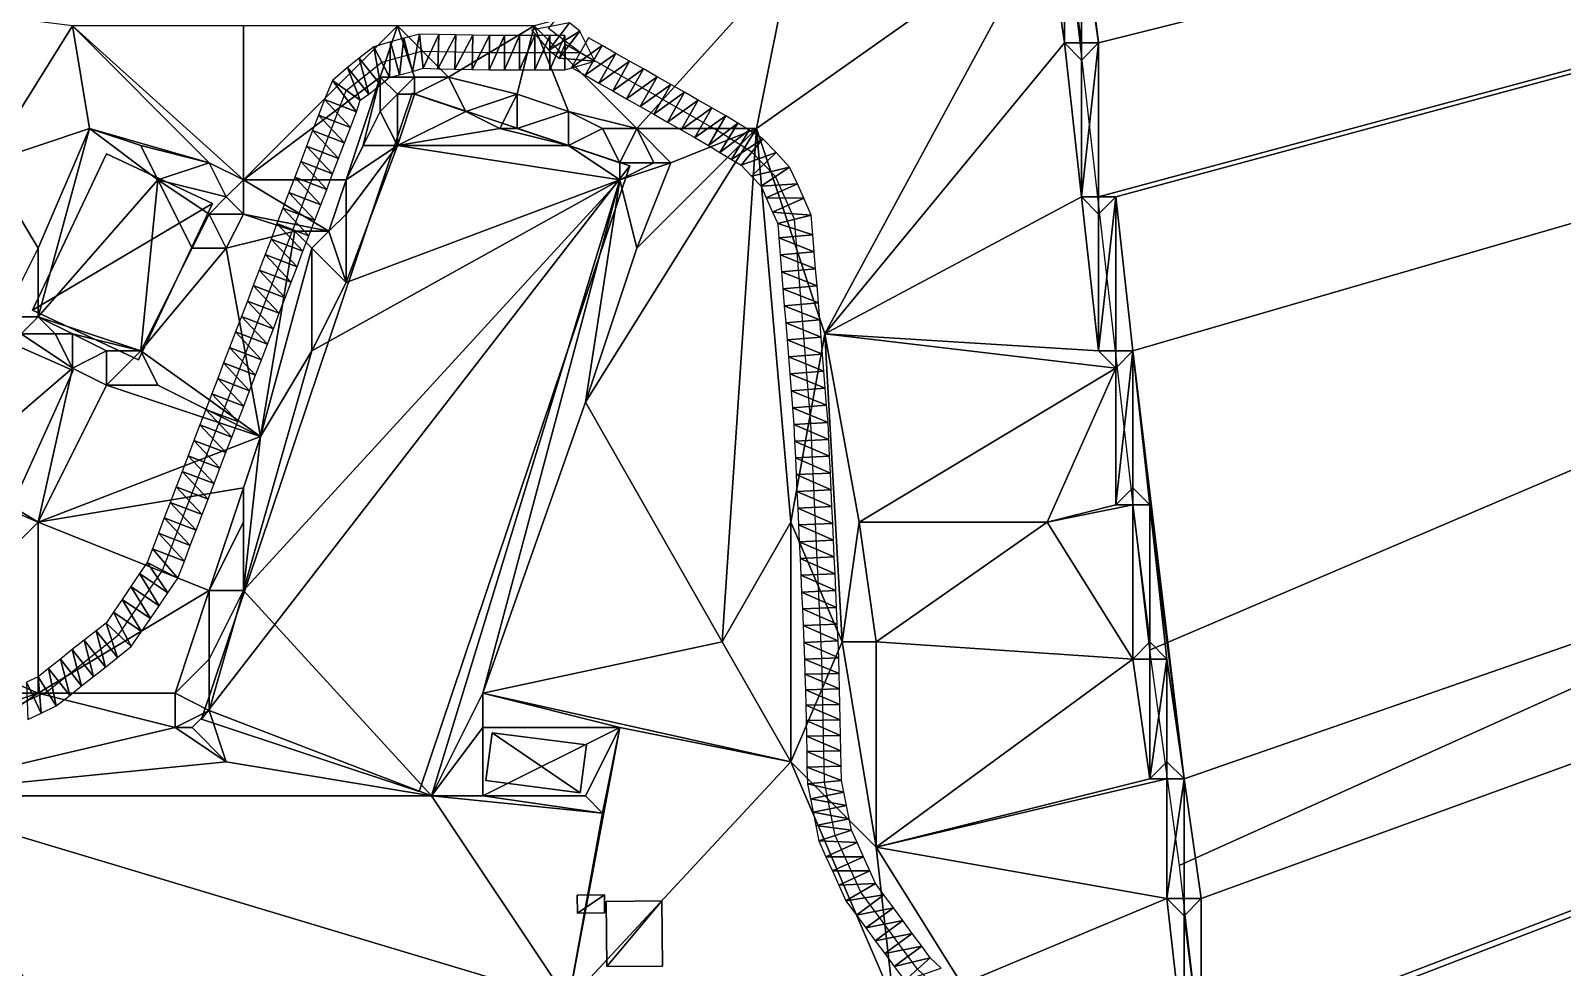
# Model space of a CAD drawing. Header units: metres. Extents: x -1103 to 901, y -902 to 905.
# Drawn here: x -760.9 to -581.8, y -532 to -422.6 of the extents above; entities that cross this region are included whole.
import ezdxf

# ---------------------------------------------------------------- set-up
doc = ezdxf.new("R2010")
doc.units = ezdxf.units.M
for name, color, linetype in [('OSM_BUILDING_FOOTPRINTS', 7, 'CONTINUOUS'), ('OSM_BUILDING_ROOFS', 1, 'CONTINUOUS'), ('OSM_BUILDING_WALLS', 8, 'CONTINUOUS'), ('OSM_ROAD_AXES', 2, 'CONTINUOUS'), ('OSM_ROAD_SURFACE', 9, 'CONTINUOUS'), ('OSM_TERRAIN', 3, 'CONTINUOUS'), ('OSM_WATER_OUTLINES', 4, 'CONTINUOUS'), ('OSM_WATER_SURFACE', 5, 'CONTINUOUS')]:
    doc.layers.add(name, color=color, linetype=linetype)

msp = doc.modelspace()

# ---------------------------------------------------------------- linework, layer by layer
at = {"layer": 'OSM_BUILDING_FOOTPRINTS'}
for points in [[(-740.9, -503.01, 5.97), (-715.45, -511.48, 5.97), (-690.8, -438.36, 5.97), (-716.25, -429.89, 5.97), (-740.9, -503.01, 5.97)], [(-752, -436.95, 5.77), (-739.6, -442.75, 5.77), (-748.26, -461.03, 5.77), (-760.67, -455.23, 5.77), (-752, -436.95, 5.77)], [(-763.25, -459.04, 7.86), (-769.97, -473.97, 7.86), (-762.64, -477.22, 7.86), (-755.93, -462.29, 7.86), (-763.25, -459.04, 7.86)], [(-706.9, -504.62, 5.54), (-707.64, -510.21, 5.54), (-696.63, -511.65, 5.54), (-695.89, -506.04, 5.54), (-706.9, -504.62, 5.54)], [(-696.97, -523.58, 4.19), (-693.79, -523.55, 4.19), (-693.77, -525.68, 4.19), (-696.95, -525.72, 4.19), (-696.97, -523.58, 4.19)], [(-693.57, -524.33, 4.15), (-687.07, -524.27, 4.15), (-687, -531.89, 4.15), (-693.49, -531.95, 4.15), (-693.57, -524.33, 4.15)]]:
    msp.add_polyline3d(points, close=True, dxfattribs=at)
at = {"layer": 'OSM_BUILDING_ROOFS'}
for points in [[(-690.8, -438.36, 11.17), (-716.25, -429.89, 11.17), (-740.9, -503.01, 11.17)], [(-739.6, -442.75, 10.97), (-752, -436.95, 10.97), (-760.67, -455.23, 10.97)], [(-690.8, -438.36, 11.17), (-740.9, -503.01, 11.17), (-715.45, -511.48, 11.17)], [(-739.6, -442.75, 10.97), (-760.67, -455.23, 10.97), (-748.26, -461.03, 10.97)], [(-762.64, -477.22, 13.06), (-755.93, -462.29, 13.06), (-763.25, -459.04, 13.06)], [(-696.63, -511.65, 10.74), (-706.9, -504.62, 10.74), (-707.64, -510.21, 10.74)], [(-696.63, -511.65, 10.74), (-695.89, -506.04, 10.74), (-706.9, -504.62, 10.74)], [(-693.79, -523.55, 14.19), (-696.97, -523.58, 14.19), (-696.95, -525.72, 14.19)], [(-693.79, -523.55, 14.19), (-696.95, -525.72, 14.19), (-693.77, -525.68, 14.19)], [(-687.07, -524.27, 14.15), (-693.57, -524.33, 14.15), (-693.49, -531.95, 14.15)], [(-687.07, -524.27, 14.15), (-693.49, -531.95, 14.15), (-687, -531.89, 14.15)]]:
    msp.add_3dface(points, dxfattribs=at)
at = {"layer": 'OSM_BUILDING_WALLS'}
for points in [[(-716.25, -429.89, 5.97), (-740.9, -503.01, 5.97), (-740.9, -503.01, 11.17)], [(-716.25, -429.89, 5.97), (-740.9, -503.01, 11.17), (-716.25, -429.89, 11.17)], [(-690.8, -438.36, 5.97), (-716.25, -429.89, 5.97), (-716.25, -429.89, 11.17)], [(-690.8, -438.36, 5.97), (-716.25, -429.89, 11.17), (-690.8, -438.36, 11.17)], [(-752, -436.95, 5.77), (-760.67, -455.23, 5.77), (-760.67, -455.23, 10.97)], [(-752, -436.95, 5.77), (-760.67, -455.23, 10.97), (-752, -436.95, 10.97)], [(-739.6, -442.75, 5.77), (-752, -436.95, 5.77), (-752, -436.95, 10.97)], [(-739.6, -442.75, 5.77), (-752, -436.95, 10.97), (-739.6, -442.75, 10.97)], [(-715.45, -511.48, 5.97), (-690.8, -438.36, 5.97), (-690.8, -438.36, 11.17)], [(-715.45, -511.48, 5.97), (-690.8, -438.36, 11.17), (-715.45, -511.48, 11.17)], [(-748.26, -461.03, 5.77), (-739.6, -442.75, 5.77), (-739.6, -442.75, 10.97)], [(-748.26, -461.03, 5.77), (-739.6, -442.75, 10.97), (-748.26, -461.03, 10.97)], [(-760.67, -455.23, 5.77), (-748.26, -461.03, 5.77), (-748.26, -461.03, 10.97)], [(-760.67, -455.23, 5.77), (-748.26, -461.03, 10.97), (-760.67, -455.23, 10.97)], [(-755.93, -462.29, 7.86), (-763.25, -459.04, 7.86), (-763.25, -459.04, 13.06)], [(-755.93, -462.29, 7.86), (-763.25, -459.04, 13.06), (-755.93, -462.29, 13.06)], [(-762.64, -477.22, 7.86), (-755.93, -462.29, 7.86), (-755.93, -462.29, 13.06)], [(-762.64, -477.22, 7.86), (-755.93, -462.29, 13.06), (-762.64, -477.22, 13.06)], [(-740.9, -503.01, 5.97), (-715.45, -511.48, 5.97), (-715.45, -511.48, 11.17)], [(-740.9, -503.01, 5.97), (-715.45, -511.48, 11.17), (-740.9, -503.01, 11.17)], [(-706.9, -504.62, 5.54), (-707.64, -510.21, 5.54), (-707.64, -510.21, 10.74)], [(-706.9, -504.62, 5.54), (-707.64, -510.21, 10.74), (-706.9, -504.62, 10.74)], [(-695.89, -506.04, 5.54), (-706.9, -504.62, 5.54), (-706.9, -504.62, 10.74)], [(-695.89, -506.04, 5.54), (-706.9, -504.62, 10.74), (-695.89, -506.04, 10.74)], [(-696.63, -511.65, 5.54), (-695.89, -506.04, 5.54), (-695.89, -506.04, 10.74)], [(-696.63, -511.65, 5.54), (-695.89, -506.04, 10.74), (-696.63, -511.65, 10.74)], [(-707.64, -510.21, 5.54), (-696.63, -511.65, 5.54), (-696.63, -511.65, 10.74)], [(-707.64, -510.21, 5.54), (-696.63, -511.65, 10.74), (-707.64, -510.21, 10.74)], [(-693.79, -523.55, 4.19), (-696.97, -523.58, 4.19), (-696.97, -523.58, 14.19)], [(-693.79, -523.55, 4.19), (-696.97, -523.58, 14.19), (-693.79, -523.55, 14.19)], [(-696.97, -523.58, 4.19), (-696.95, -525.72, 4.19), (-696.95, -525.72, 14.19)], [(-696.97, -523.58, 4.19), (-696.95, -525.72, 14.19), (-696.97, -523.58, 14.19)], [(-693.77, -525.68, 4.19), (-693.79, -523.55, 4.19), (-693.79, -523.55, 14.19)], [(-693.77, -525.68, 4.19), (-693.79, -523.55, 14.19), (-693.77, -525.68, 14.19)], [(-687.07, -524.27, 4.15), (-693.57, -524.33, 4.15), (-693.57, -524.33, 14.15)], [(-687.07, -524.27, 4.15), (-693.57, -524.33, 14.15), (-687.07, -524.27, 14.15)], [(-693.57, -524.33, 4.15), (-693.49, -531.95, 4.15), (-693.49, -531.95, 14.15)], [(-693.57, -524.33, 4.15), (-693.49, -531.95, 14.15), (-693.57, -524.33, 14.15)], [(-687, -531.89, 4.15), (-687.07, -524.27, 4.15), (-687.07, -524.27, 14.15)], [(-687, -531.89, 4.15), (-687.07, -524.27, 14.15), (-687, -531.89, 14.15)], [(-696.95, -525.72, 4.19), (-693.77, -525.68, 4.19), (-693.77, -525.68, 14.19)], [(-696.95, -525.72, 4.19), (-693.77, -525.68, 14.19), (-696.95, -525.72, 14.19)], [(-693.49, -531.95, 4.15), (-687, -531.89, 4.15), (-687, -531.89, 14.15)], [(-693.49, -531.95, 4.15), (-687, -531.89, 14.15), (-693.49, -531.95, 14.15)]]:
    msp.add_3dface(points, dxfattribs=at)
at = {"layer": 'OSM_ROAD_AXES'}
for points in [[(-769.85, -504.86, 10.94), (-758.95, -499.78, 10.32), (-750.59, -493.16, 10.17), (-745.47, -485.65, 10.03), (-723.97, -429.54, 6.54), (-719.82, -426.23, 6.64), (-715.19, -424.97, 6.68), (-707.24, -425.13, 6.34), (-696.63, -425.13, 6.14), (-700.33, -422.32, 6.07), (-697.28, -418.64, 6.09), (-689.03, -408.04, 6.17), (-681.28, -398.57, 5.97), (-677.64, -389.26, 5.86), (-677.28, -381.83, 5.92), (-673.28, -374.61, 5.95), (-659.34, -365.18, 5.88), (-652.22, -354.58, 6.01), (-639.18, -331.46, 6.68), (-611.17, -290.52, 8.97)], [(-632.43, -625.89, 5.57), (-645.13, -564.36, 5.85), (-642.51, -551.1, 5.78), (-645.76, -542.91, 5.7), (-657.18, -532.24, 5.83), (-663.81, -523.25, 5.96), (-666.8, -516.62, 5.96), (-668.06, -510.39, 5.94), (-668.37, -495.93, 5.77), (-669.63, -468.47, 6.14), (-671.56, -444.61, 6.47), (-673.78, -439.62, 6.55), (-676.53, -436.75, 6.65), (-680.61, -434.25, 6.55), (-696.63, -425.13, 6.14)]]:
    msp.add_polyline3d(points, dxfattribs=at)
at = {"layer": 'OSM_ROAD_SURFACE'}
for points in [[(-697.88, -421.67, 6.1), (-702.32, -422.52, 6.13), (-700.3, -424.85, 6.16)], [(-696.65, -422.61, 6.13), (-697.88, -421.67, 6.1), (-700.3, -424.85, 6.16)], [(-696.65, -422.61, 6.13), (-700.3, -424.85, 6.16), (-699.08, -425.79, 6.19)], [(-694.9, -426.13, 6.21), (-696.65, -422.61, 6.13), (-699.08, -425.79, 6.19)], [(-719.96, -428.89, 6.72), (-720.75, -424.45, 6.73), (-722.45, -425.77, 6.7)], [(-718.9, -428, 6.71), (-718.8, -423.88, 6.76), (-720.75, -424.45, 6.73)], [(-719.96, -428.89, 6.72), (-718.9, -428, 6.71), (-720.75, -424.45, 6.73)], [(-718.9, -428, 6.71), (-717.75, -427.74, 6.78), (-718.8, -423.88, 6.76)], [(-717.75, -427.74, 6.78), (-717.26, -423.46, 6.81), (-718.8, -423.88, 6.76)], [(-717.75, -427.74, 6.78), (-716.21, -427.32, 6.86), (-717.26, -423.46, 6.81)], [(-716.21, -427.32, 6.86), (-715.4, -422.98, 6.71), (-717.26, -423.46, 6.81)], [(-716.21, -427.32, 6.86), (-714.98, -426.96, 6.78), (-715.4, -422.98, 6.71)], [(-714.98, -426.96, 6.78), (-713.16, -423.01, 6.61), (-715.4, -422.98, 6.71)], [(-714.98, -426.96, 6.78), (-713.25, -427.01, 6.68), (-713.16, -423.01, 6.61)], [(-713.25, -427.01, 6.68), (-711.18, -423.05, 6.53), (-713.16, -423.01, 6.61)], [(-713.25, -427.01, 6.68), (-711.26, -427.05, 6.59), (-711.18, -423.05, 6.53)], [(-711.26, -427.05, 6.59), (-709.19, -423.09, 6.44), (-711.18, -423.05, 6.53)], [(-711.26, -427.05, 6.59), (-709.27, -427.09, 6.5), (-709.19, -423.09, 6.44)], [(-709.27, -427.09, 6.5), (-707.22, -423.13, 6.36), (-709.19, -423.09, 6.44)], [(-709.27, -427.09, 6.5), (-707.27, -427.13, 6.41), (-707.22, -423.13, 6.36)], [(-707.27, -427.13, 6.41), (-705.48, -427.13, 6.33), (-705.48, -423.13, 6.28)], [(-707.27, -427.13, 6.41), (-705.48, -423.13, 6.28), (-707.22, -423.13, 6.36)], [(-705.48, -427.13, 6.33), (-703.71, -427.13, 6.25), (-703.71, -423.13, 6.21)], [(-705.48, -427.13, 6.33), (-703.71, -423.13, 6.21), (-705.48, -423.13, 6.28)], [(-703.71, -427.13, 6.25), (-701.94, -427.13, 6.21), (-701.94, -423.13, 6.14)], [(-703.71, -427.13, 6.25), (-701.94, -423.13, 6.14), (-703.71, -423.13, 6.21)], [(-701.94, -427.13, 6.21), (-700.17, -427.13, 6.19), (-700.17, -423.13, 6.14)], [(-701.94, -427.13, 6.21), (-700.17, -423.13, 6.14), (-701.94, -423.13, 6.14)], [(-700.17, -427.13, 6.19), (-698.4, -427.13, 6.21), (-698.4, -423.13, 6.14)], [(-700.17, -427.13, 6.19), (-698.4, -423.13, 6.14), (-700.17, -423.13, 6.14)], [(-694.9, -426.13, 6.21), (-699.08, -425.79, 6.19), (-698.37, -424.14, 6.17)], [(-698.4, -427.13, 6.21), (-698.37, -424.14, 6.17), (-698.4, -423.13, 6.14)], [(-698.4, -427.13, 6.21), (-694.9, -426.13, 6.21), (-698.37, -424.14, 6.17)], [(-694.04, -424.31, 6.17), (-695.64, -423.4, 6.15), (-697.62, -426.87, 6.23)], [(-694.04, -424.31, 6.17), (-697.62, -426.87, 6.23), (-696.02, -427.78, 6.26)], [(-692.44, -425.22, 6.19), (-694.04, -424.31, 6.17), (-696.02, -427.78, 6.26)], [(-721.34, -430, 6.59), (-722.45, -425.77, 6.7), (-723.83, -426.87, 6.67)], [(-721.34, -430, 6.59), (-719.96, -428.89, 6.72), (-722.45, -425.77, 6.7)], [(-692.44, -425.22, 6.19), (-696.02, -427.78, 6.26), (-694.42, -428.7, 6.28)], [(-690.84, -426.13, 6.21), (-692.44, -425.22, 6.19), (-694.42, -428.7, 6.28)], [(-690.84, -426.13, 6.21), (-694.42, -428.7, 6.28), (-692.81, -429.61, 6.3)], [(-689.23, -427.04, 6.23), (-690.84, -426.13, 6.21), (-692.81, -429.61, 6.3)], [(-722.34, -430.7, 6.57), (-723.83, -426.87, 6.67), (-725.6, -428.38, 6.62)], [(-722.34, -430.7, 6.57), (-721.34, -430, 6.59), (-723.83, -426.87, 6.67)], [(-689.23, -427.04, 6.23), (-692.81, -429.61, 6.3), (-691.21, -430.52, 6.32)], [(-687.63, -427.95, 6.26), (-689.23, -427.04, 6.23), (-691.21, -430.52, 6.32)], [(-687.63, -427.95, 6.26), (-691.21, -430.52, 6.32), (-689.61, -431.43, 6.35)], [(-686.03, -428.86, 6.28), (-687.63, -427.95, 6.26), (-689.61, -431.43, 6.35)], [(-722.79, -432.06, 6.52), (-725.6, -428.38, 6.62), (-726.53, -430.63, 6.54)], [(-722.79, -432.06, 6.52), (-722.34, -430.7, 6.57), (-725.6, -428.38, 6.62)], [(-686.03, -428.86, 6.28), (-689.61, -431.43, 6.35), (-688, -432.34, 6.38)], [(-684.42, -429.77, 6.33), (-686.03, -428.86, 6.28), (-688, -432.34, 6.38)], [(-684.42, -429.77, 6.33), (-688, -432.34, 6.38), (-686.4, -433.25, 6.45)], [(-682.82, -430.69, 6.4), (-684.42, -429.77, 6.33), (-686.4, -433.25, 6.45)], [(-723.49, -433.87, 6.47), (-726.53, -430.63, 6.54), (-727.22, -432.44, 6.49)], [(-723.49, -433.87, 6.47), (-722.79, -432.06, 6.52), (-726.53, -430.63, 6.54)], [(-682.82, -430.69, 6.4), (-686.4, -433.25, 6.45), (-684.8, -434.16, 6.52)], [(-681.22, -431.6, 6.47), (-682.82, -430.69, 6.4), (-684.8, -434.16, 6.52)], [(-681.22, -431.6, 6.47), (-684.8, -434.16, 6.52), (-683.2, -435.07, 6.6)], [(-679.59, -432.52, 6.54), (-681.22, -431.6, 6.47), (-683.2, -435.07, 6.6)], [(-724.18, -435.68, 6.41), (-727.22, -432.44, 6.49), (-727.92, -434.25, 6.44)], [(-724.18, -435.68, 6.41), (-723.49, -433.87, 6.47), (-727.22, -432.44, 6.49)], [(-679.59, -432.52, 6.54), (-683.2, -435.07, 6.6), (-681.62, -435.97, 6.68)], [(-678.2, -433.38, 6.6), (-679.59, -432.52, 6.54), (-681.62, -435.97, 6.68)], [(-678.2, -433.38, 6.6), (-681.62, -435.97, 6.68), (-680.29, -436.79, 6.73)], [(-676.84, -434.21, 6.66), (-678.2, -433.38, 6.6), (-680.29, -436.79, 6.73)], [(-724.88, -437.49, 6.35), (-727.92, -434.25, 6.44), (-728.61, -436.06, 6.39)], [(-724.88, -437.49, 6.35), (-724.18, -435.68, 6.41), (-727.92, -434.25, 6.44)], [(-676.84, -434.21, 6.66), (-680.29, -436.79, 6.73), (-678.93, -437.62, 6.79)], [(-675.25, -435.21, 6.64), (-676.84, -434.21, 6.66), (-678.93, -437.62, 6.79)], [(-675.25, -435.21, 6.64), (-678.93, -437.62, 6.79), (-677.8, -438.28, 6.78)], [(-673.71, -436.8, 6.58), (-675.25, -435.21, 6.64), (-677.8, -438.28, 6.78)], [(-725.57, -439.3, 6.3), (-728.61, -436.06, 6.39), (-729.3, -437.87, 6.33)], [(-725.57, -439.3, 6.3), (-724.88, -437.49, 6.35), (-728.61, -436.06, 6.39)], [(-673.71, -436.8, 6.58), (-677.8, -438.28, 6.78), (-676.6, -439.56, 6.71)], [(-672.13, -438.5, 6.52), (-673.71, -436.8, 6.58), (-676.6, -439.56, 6.71)], [(-726.26, -441.11, 6.35), (-729.3, -437.87, 6.33), (-730, -439.68, 6.27)], [(-726.26, -441.11, 6.35), (-725.57, -439.3, 6.3), (-729.3, -437.87, 6.33)], [(-672.13, -438.5, 6.52), (-676.6, -439.56, 6.71), (-675.44, -440.75, 6.56)], [(-671.22, -440.47, 6.49), (-672.13, -438.5, 6.52), (-675.44, -440.75, 6.56)], [(-726.96, -442.92, 6.48), (-730, -439.68, 6.27), (-730.69, -441.49, 6.37)], [(-726.96, -442.92, 6.48), (-726.26, -441.11, 6.35), (-730, -439.68, 6.27)], [(-671.22, -440.47, 6.49), (-675.44, -440.75, 6.56), (-674.87, -442.1, 6.55)], [(-670.48, -442.13, 6.46), (-671.22, -440.47, 6.49), (-674.87, -442.1, 6.55)], [(-727.65, -444.73, 6.61), (-730.69, -441.49, 6.37), (-731.38, -443.3, 6.5)], [(-727.65, -444.73, 6.61), (-726.96, -442.92, 6.48), (-730.69, -441.49, 6.37)], [(-670.48, -442.13, 6.46), (-674.87, -442.1, 6.55), (-674.13, -443.76, 6.54)], [(-669.62, -444.13, 6.43), (-670.48, -442.13, 6.46), (-674.13, -443.76, 6.54)], [(-728.34, -446.54, 6.84), (-731.38, -443.3, 6.5), (-732.08, -445.11, 6.74)], [(-728.34, -446.54, 6.84), (-727.65, -444.73, 6.61), (-731.38, -443.3, 6.5)], [(-669.62, -444.13, 6.43), (-674.13, -443.76, 6.54), (-673.5, -445.09, 6.53)], [(-669.41, -446.44, 6.43), (-669.62, -444.13, 6.43), (-673.5, -445.09, 6.53)], [(-729.04, -448.35, 7.01), (-732.08, -445.11, 6.74), (-732.77, -446.92, 7)], [(-729.04, -448.35, 7.01), (-728.34, -446.54, 6.84), (-732.08, -445.11, 6.74)], [(-669.41, -446.44, 6.43), (-673.5, -445.09, 6.53), (-673.39, -446.76, 6.5)], [(-729.73, -450.16, 7.22), (-732.77, -446.92, 7), (-733.47, -448.73, 7.18)], [(-729.73, -450.16, 7.22), (-729.04, -448.35, 7.01), (-732.77, -446.92, 7)], [(-669.25, -448.43, 6.44), (-669.41, -446.44, 6.43), (-673.39, -446.76, 6.5)], [(-669.25, -448.43, 6.44), (-673.39, -446.76, 6.5), (-673.23, -448.75, 6.47)], [(-730.42, -451.97, 7.44), (-733.47, -448.73, 7.18), (-734.16, -450.54, 7.36)], [(-730.42, -451.97, 7.44), (-729.73, -450.16, 7.22), (-733.47, -448.73, 7.18)], [(-669.09, -450.41, 6.44), (-669.25, -448.43, 6.44), (-673.23, -448.75, 6.47)], [(-669.09, -450.41, 6.44), (-673.23, -448.75, 6.47), (-673.07, -450.74, 6.43)], [(-731.12, -453.78, 7.66), (-734.16, -450.54, 7.36), (-734.85, -452.35, 7.54)], [(-731.12, -453.78, 7.66), (-730.42, -451.97, 7.44), (-734.16, -450.54, 7.36)], [(-668.92, -452.4, 6.44), (-669.09, -450.41, 6.44), (-673.07, -450.74, 6.43)], [(-668.92, -452.4, 6.44), (-673.07, -450.74, 6.43), (-672.91, -452.73, 6.4)], [(-731.81, -455.59, 7.86), (-734.85, -452.35, 7.54), (-735.54, -454.16, 7.71)], [(-731.81, -455.59, 7.86), (-731.12, -453.78, 7.66), (-734.85, -452.35, 7.54)], [(-668.76, -454.39, 6.44), (-668.92, -452.4, 6.44), (-672.91, -452.73, 6.4)], [(-668.76, -454.39, 6.44), (-672.91, -452.73, 6.4), (-672.75, -454.71, 6.37)], [(-732.5, -457.4, 8.04), (-735.54, -454.16, 7.71), (-736.24, -455.97, 7.89)], [(-732.5, -457.4, 8.04), (-731.81, -455.59, 7.86), (-735.54, -454.16, 7.71)], [(-668.6, -456.38, 6.44), (-668.76, -454.39, 6.44), (-672.75, -454.71, 6.37)], [(-668.6, -456.38, 6.44), (-672.75, -454.71, 6.37), (-672.59, -456.7, 6.34)], [(-733.2, -459.21, 8.21), (-736.24, -455.97, 7.89), (-736.93, -457.78, 8.06)], [(-733.2, -459.21, 8.21), (-732.5, -457.4, 8.04), (-736.24, -455.97, 7.89)], [(-668.44, -458.37, 6.41), (-668.6, -456.38, 6.44), (-672.59, -456.7, 6.34)], [(-668.44, -458.37, 6.41), (-672.59, -456.7, 6.34), (-672.43, -458.69, 6.3)], [(-733.89, -461.02, 8.39), (-736.93, -457.78, 8.06), (-737.63, -459.59, 8.22)], [(-733.89, -461.02, 8.39), (-733.2, -459.21, 8.21), (-736.93, -457.78, 8.06)], [(-668.28, -460.36, 6.38), (-668.44, -458.37, 6.41), (-672.43, -458.69, 6.3)], [(-734.58, -462.83, 8.57), (-737.63, -459.59, 8.22), (-738.32, -461.4, 8.38)], [(-734.58, -462.83, 8.57), (-733.89, -461.02, 8.39), (-737.63, -459.59, 8.22)], [(-668.28, -460.36, 6.38), (-672.43, -458.69, 6.3), (-672.27, -460.68, 6.27)], [(-735.28, -464.64, 8.74), (-738.32, -461.4, 8.38), (-739.01, -463.21, 8.54)], [(-735.28, -464.64, 8.74), (-734.58, -462.83, 8.57), (-738.32, -461.4, 8.38)], [(-668.12, -462.35, 6.34), (-668.28, -460.36, 6.38), (-672.27, -460.68, 6.27)], [(-668.12, -462.35, 6.34), (-672.27, -460.68, 6.27), (-672.11, -462.67, 6.24)], [(-735.97, -466.45, 8.9), (-739.01, -463.21, 8.54), (-739.71, -465.02, 8.7)], [(-735.97, -466.45, 8.9), (-735.28, -464.64, 8.74), (-739.01, -463.21, 8.54)], [(-667.96, -464.33, 6.3), (-668.12, -462.35, 6.34), (-672.11, -462.67, 6.24)], [(-667.96, -464.33, 6.3), (-672.11, -462.67, 6.24), (-671.94, -464.66, 6.21)], [(-736.66, -468.26, 9.09), (-739.71, -465.02, 8.7), (-740.4, -466.83, 9.07)], [(-736.66, -468.26, 9.09), (-735.97, -466.45, 8.9), (-739.71, -465.02, 8.7)], [(-667.8, -466.32, 6.26), (-667.96, -464.33, 6.3), (-671.94, -464.66, 6.21)], [(-667.8, -466.32, 6.26), (-671.94, -464.66, 6.21), (-671.78, -466.65, 6.17)], [(-737.36, -470.07, 9.33), (-740.4, -466.83, 9.07), (-741.09, -468.64, 9.29)], [(-737.36, -470.07, 9.33), (-736.66, -468.26, 9.09), (-740.4, -466.83, 9.07)], [(-667.63, -468.35, 6.22), (-667.8, -466.32, 6.26), (-671.78, -466.65, 6.17)], [(-667.63, -468.35, 6.22), (-671.78, -466.65, 6.17), (-671.62, -468.6, 6.14)], [(-738.05, -471.88, 9.46), (-741.09, -468.64, 9.29), (-741.79, -470.45, 9.41)], [(-738.05, -471.88, 9.46), (-737.36, -470.07, 9.33), (-741.09, -468.64, 9.29)], [(-667.54, -470.34, 6.18), (-667.63, -468.35, 6.22), (-671.62, -468.6, 6.14)], [(-667.54, -470.34, 6.18), (-671.62, -468.6, 6.14), (-671.54, -470.53, 6.11)], [(-738.75, -473.69, 9.63), (-741.79, -470.45, 9.41), (-742.48, -472.26, 9.53)], [(-738.75, -473.69, 9.63), (-738.05, -471.88, 9.46), (-741.79, -470.45, 9.41)], [(-667.45, -472.31, 6.14), (-667.54, -470.34, 6.18), (-671.54, -470.53, 6.11)], [(-667.45, -472.31, 6.14), (-671.54, -470.53, 6.11), (-671.45, -472.49, 6.07)], [(-739.44, -475.5, 9.8), (-742.48, -472.26, 9.53), (-743.17, -474.07, 9.66)], [(-739.44, -475.5, 9.8), (-738.75, -473.69, 9.63), (-742.48, -472.26, 9.53)], [(-667.36, -474.27, 6.1), (-667.45, -472.31, 6.14), (-671.45, -472.49, 6.07)], [(-667.36, -474.27, 6.1), (-671.45, -472.49, 6.07), (-671.36, -474.45, 6.04)], [(-740.13, -477.31, 9.92), (-743.17, -474.07, 9.66), (-743.87, -475.88, 9.84)], [(-740.13, -477.31, 9.92), (-739.44, -475.5, 9.8), (-743.17, -474.07, 9.66)], [(-667.27, -476.23, 6.07), (-667.36, -474.27, 6.1), (-671.36, -474.45, 6.04)], [(-667.27, -476.23, 6.07), (-671.36, -474.45, 6.04), (-671.27, -476.41, 6)], [(-740.83, -479.12, 9.95), (-743.87, -475.88, 9.84), (-744.56, -477.69, 9.99)], [(-740.83, -479.12, 9.95), (-740.13, -477.31, 9.92), (-743.87, -475.88, 9.84)], [(-667.18, -478.19, 6.03), (-667.27, -476.23, 6.07), (-671.27, -476.41, 6)], [(-667.18, -478.19, 6.03), (-671.27, -476.41, 6), (-671.18, -478.37, 5.97)], [(-741.52, -480.94, 9.97), (-744.56, -477.69, 9.99), (-745.25, -479.5, 10.01)], [(-741.52, -480.94, 9.97), (-740.83, -479.12, 9.95), (-744.56, -477.69, 9.99)], [(-667.09, -480.15, 5.99), (-667.18, -478.19, 6.03), (-671.18, -478.37, 5.97)], [(-742.21, -482.75, 10), (-745.25, -479.5, 10.01), (-745.95, -481.31, 10.04)], [(-742.21, -482.75, 10), (-741.52, -480.94, 9.97), (-745.25, -479.5, 10.01)], [(-667.09, -480.15, 5.99), (-671.18, -478.37, 5.97), (-671.09, -480.33, 5.93)], [(-742.91, -484.56, 10.03), (-745.95, -481.31, 10.04), (-746.64, -483.12, 10.07)], [(-742.91, -484.56, 10.03), (-742.21, -482.75, 10), (-745.95, -481.31, 10.04)], [(-667, -482.11, 5.95), (-667.09, -480.15, 5.99), (-671.09, -480.33, 5.93)], [(-667, -482.11, 5.95), (-671.09, -480.33, 5.93), (-671, -482.3, 5.89)], [(-743.69, -486.57, 10.06), (-746.64, -483.12, 10.07), (-747.24, -484.73, 10.1)], [(-743.69, -486.57, 10.06), (-742.91, -484.56, 10.03), (-746.64, -483.12, 10.07)], [(-666.91, -484.07, 5.91), (-667, -482.11, 5.95), (-671, -482.3, 5.89)], [(-666.91, -484.07, 5.91), (-671, -482.3, 5.89), (-670.91, -484.26, 5.89)], [(-744.84, -488.28, 10.09), (-747.24, -484.73, 10.1), (-748.14, -486.02, 10.12)], [(-744.84, -488.28, 10.09), (-743.69, -486.57, 10.06), (-747.24, -484.73, 10.1)], [(-666.82, -486.04, 5.87), (-666.91, -484.07, 5.91), (-670.91, -484.26, 5.89)], [(-666.82, -486.04, 5.87), (-670.91, -484.26, 5.89), (-670.82, -486.22, 5.89)], [(-745.86, -489.78, 10.12), (-748.14, -486.02, 10.12), (-749.17, -487.53, 10.15)], [(-745.86, -489.78, 10.12), (-744.84, -488.28, 10.09), (-748.14, -486.02, 10.12)], [(-666.73, -488, 5.83), (-666.82, -486.04, 5.87), (-670.82, -486.22, 5.89)], [(-666.73, -488, 5.83), (-670.82, -486.22, 5.89), (-670.73, -488.18, 5.9)], [(-746.88, -491.28, 10.15), (-749.17, -487.53, 10.15), (-750.19, -489.03, 10.17)], [(-746.88, -491.28, 10.15), (-745.86, -489.78, 10.12), (-749.17, -487.53, 10.15)], [(-666.64, -489.96, 5.79), (-666.73, -488, 5.83), (-670.73, -488.18, 5.9)], [(-666.64, -489.96, 5.79), (-670.73, -488.18, 5.9), (-670.64, -490.14, 5.9)], [(-749.12, -494.52, 10.17), (-751.21, -490.53, 10.2), (-752.05, -491.8, 10.22)], [(-747.91, -492.78, 10.18), (-750.19, -489.03, 10.17), (-751.21, -490.53, 10.2)], [(-749.12, -494.52, 10.17), (-747.91, -492.78, 10.18), (-751.21, -490.53, 10.2)], [(-747.91, -492.78, 10.18), (-746.88, -491.28, 10.15), (-750.19, -489.03, 10.17)], [(-666.55, -491.92, 5.75), (-666.64, -489.96, 5.79), (-670.64, -490.14, 5.9)], [(-666.55, -491.92, 5.75), (-670.64, -490.14, 5.9), (-670.55, -492.1, 5.9)], [(-750.74, -495.83, 10.2), (-752.05, -491.8, 10.22), (-753.22, -492.69, 10.25)], [(-750.74, -495.83, 10.2), (-749.12, -494.52, 10.17), (-752.05, -491.8, 10.22)], [(-666.46, -493.88, 5.74), (-666.55, -491.92, 5.75), (-670.55, -492.1, 5.9)], [(-666.46, -493.88, 5.74), (-670.55, -492.1, 5.9), (-670.46, -494.06, 5.91)], [(-753.53, -498.04, 10.24), (-754.62, -493.8, 10.28), (-756.01, -494.9, 10.31)], [(-752.13, -496.94, 10.22), (-753.22, -492.69, 10.25), (-754.62, -493.8, 10.28)], [(-753.53, -498.04, 10.24), (-752.13, -496.94, 10.22), (-754.62, -493.8, 10.28)], [(-752.13, -496.94, 10.22), (-750.74, -495.83, 10.2), (-753.22, -492.69, 10.25)], [(-666.37, -495.87, 5.75), (-666.46, -493.88, 5.74), (-670.46, -494.06, 5.91)], [(-666.37, -495.87, 5.75), (-670.46, -494.06, 5.91), (-670.37, -496, 5.91)], [(-756.32, -500.25, 10.26), (-757.4, -496.01, 10.33), (-758.8, -497.11, 10.36)], [(-754.92, -499.14, 10.26), (-756.01, -494.9, 10.31), (-757.4, -496.01, 10.33)], [(-756.32, -500.25, 10.26), (-754.92, -499.14, 10.26), (-757.4, -496.01, 10.33)], [(-754.92, -499.14, 10.26), (-753.53, -498.04, 10.24), (-756.01, -494.9, 10.31)], [(-666.33, -497.7, 5.78), (-666.37, -495.87, 5.75), (-670.37, -496, 5.91)], [(-666.33, -497.7, 5.78), (-670.37, -496, 5.91), (-670.33, -497.78, 5.91)], [(-757.9, -501.48, 10.29), (-758.8, -497.11, 10.36), (-760.01, -498.08, 10.39)], [(-757.9, -501.48, 10.29), (-756.32, -500.25, 10.26), (-758.8, -497.11, 10.36)], [(-666.29, -499.5, 5.81), (-666.33, -497.7, 5.78), (-670.33, -497.78, 5.91)], [(-666.29, -499.5, 5.81), (-670.33, -497.78, 5.91), (-670.29, -499.59, 5.92)], [(-759.66, -502.32, 10.38), (-760.01, -498.08, 10.39), (-761.35, -498.7, 10.53)], [(-761.22, -503.05, 10.47), (-759.66, -502.32, 10.38), (-761.35, -498.7, 10.53)], [(-759.66, -502.32, 10.38), (-757.9, -501.48, 10.29), (-760.01, -498.08, 10.39)], [(-666.25, -501.31, 5.83), (-666.29, -499.5, 5.81), (-670.29, -499.59, 5.92)], [(-666.25, -501.31, 5.83), (-670.29, -499.59, 5.92), (-670.25, -501.4, 5.92)], [(-666.21, -503.12, 5.86), (-666.25, -501.31, 5.83), (-670.25, -501.4, 5.92)], [(-666.21, -503.12, 5.86), (-670.25, -501.4, 5.92), (-670.21, -503.2, 5.93)], [(-666.17, -504.93, 5.88), (-666.21, -503.12, 5.86), (-670.21, -503.2, 5.93)], [(-666.17, -504.93, 5.88), (-670.21, -503.2, 5.93), (-670.17, -505.01, 5.95)], [(-666.14, -506.73, 5.91), (-666.17, -504.93, 5.88), (-670.17, -505.01, 5.95)], [(-666.14, -506.73, 5.91), (-670.17, -505.01, 5.95), (-670.13, -506.82, 5.97)], [(-666.1, -508.54, 5.94), (-666.14, -506.73, 5.91), (-670.13, -506.82, 5.97)], [(-666.1, -508.54, 5.94), (-670.13, -506.82, 5.97), (-670.1, -508.62, 6)], [(-666.07, -510.18, 5.96), (-666.1, -508.54, 5.94), (-670.1, -508.62, 6)], [(-666.07, -510.18, 5.96), (-670.1, -508.62, 6), (-670.05, -510.6, 6.01)], [(-665.78, -511.55, 5.98), (-666.07, -510.18, 5.96), (-670.05, -510.6, 6.01)], [(-665.78, -511.55, 5.98), (-670.05, -510.6, 6.01), (-669.7, -512.34, 6.01)], [(-665.47, -513.11, 6), (-665.78, -511.55, 5.98), (-669.7, -512.34, 6.01)], [(-665.47, -513.11, 6), (-669.7, -512.34, 6.01), (-669.39, -513.9, 6.01)], [(-665.15, -514.67, 6.01), (-665.47, -513.11, 6), (-669.39, -513.9, 6.01)], [(-665.15, -514.67, 6.01), (-669.39, -513.9, 6.01), (-669.07, -515.46, 6.01)], [(-664.9, -516, 6.02), (-665.15, -514.67, 6.01), (-669.07, -515.46, 6.01)], [(-664.9, -516, 6.02), (-669.07, -515.46, 6.01), (-668.7, -517.25, 6.01)], [(-664.23, -517.46, 6.01), (-664.9, -516, 6.02), (-668.7, -517.25, 6.01)], [(-664.23, -517.46, 6.01), (-668.7, -517.25, 6.01), (-667.88, -519.1, 6.01)], [(-663.48, -519.12, 6.01), (-664.23, -517.46, 6.01), (-667.88, -519.1, 6.01)], [(-663.48, -519.12, 6.01), (-667.88, -519.1, 6.01), (-667.13, -520.76, 6)], [(-662.74, -520.77, 6.01), (-663.48, -519.12, 6.01), (-667.13, -520.76, 6)], [(-662.74, -520.77, 6.01), (-667.13, -520.76, 6), (-666.38, -522.41, 6)], [(-662.09, -522.24, 6.01), (-662.74, -520.77, 6.01), (-666.38, -522.41, 6)], [(-662.09, -522.24, 6.01), (-666.38, -522.41, 6), (-665.54, -524.26, 6)], [(-661.1, -523.56, 6), (-662.09, -522.24, 6.01), (-665.54, -524.26, 6)], [(-661.1, -523.56, 6), (-665.54, -524.26, 6), (-664.32, -525.93, 6)], [(-659.99, -525.06, 5.96), (-661.1, -523.56, 6), (-664.32, -525.93, 6)], [(-659.99, -525.06, 5.96), (-664.32, -525.93, 6), (-663.21, -527.43, 6)], [(-658.89, -526.56, 5.93), (-659.99, -525.06, 5.96), (-663.21, -527.43, 6)], [(-658.89, -526.56, 5.93), (-663.21, -527.43, 6), (-662.11, -528.93, 6)], [(-657.78, -528.06, 5.89), (-658.89, -526.56, 5.93), (-662.11, -528.93, 6)], [(-657.78, -528.06, 5.89), (-662.11, -528.93, 6), (-661, -530.43, 6)], [(-656.68, -529.55, 5.86), (-657.78, -528.06, 5.89), (-661, -530.43, 6)], [(-656.68, -529.55, 5.86), (-661, -530.43, 6), (-659.9, -531.93, 5.97)], [(-655.69, -530.91, 5.82), (-656.68, -529.55, 5.86), (-659.9, -531.93, 5.97)], [(-655.69, -530.91, 5.82), (-659.9, -531.93, 5.97), (-658.67, -533.57, 5.94)], [(-654.39, -532.11, 5.78), (-655.69, -530.91, 5.82), (-658.67, -533.57, 5.94)]]:
    msp.add_3dface(points, dxfattribs=at)
at = {"layer": 'OSM_TERRAIN'}
for points in [[(284, -194), (-640, -392), (-636, -424)], [(-634, -442), (284, -194), (-636, -442)], [(-636, -424), (-636, -442), (284, -194)], [(-634, -442), (-632, -460), (284, -194)], [(284, -194), (-632, -460), (-626, -510)], [(284, -194), (-626, -510), (-624, -524)], [(-622, -542), (284, -194), (-624, -542)], [(-624, -542), (284, -194), (-624, -524)], [(-620, -560), (284, -194), (-622, -542)], [(-620, -560), (-620, -576), (284, -194)], [(-620, -576), (-618, -594), (284, -194)], [(-612, -628), (284, -194), (-618, -594)], [(-604, -696), (284, -194), (-612, -628)], [(-604, -696), (-594, -778), (284, -194)], [(-594, -778), (-580, -894), (284, -194)], [(-636, -424), (-640, -392), (-638, -410)], [(-676, -434, 6.62), (-668, -458, 6.38), (-642, -410, 4.98)], [(-676, -434, 6.62), (-642, -410, 4.98), (-672, -414, 5.83)], [(-642, -410, 4.98), (-668, -458, 6.38), (-640, -424, 4.82)], [(-642, -410, 4.98), (-640, -424, 4.82), (-640, -410, 4.93)], [(-640, -424, 4.82), (-638, -424), (-640, -410, 4.93)], [(-638, -424), (-638, -410), (-640, -410, 4.93)], [(-638, -424), (-636, -424), (-638, -410)], [(-690, -434, 6.36), (-672, -414, 5.83), (-702, -422, 6.07)], [(-690, -434, 6.36), (-676, -434, 6.62), (-672, -414, 5.83)], [(-766, -438, 8.97), (-756, -422, 8), (-772, -420, 9.74)], [(-754, -434, 7.77), (-756, -422, 8), (-766, -438, 8.97)], [(-754, -434, 7.77), (-740, -438, 6.39), (-756, -422, 8)], [(-740, -438, 6.39), (-736, -440, 6.2), (-756, -422, 8)], [(-736, -440, 6.2), (-736, -422, 6.95), (-756, -422, 8)], [(-736, -440, 6.2), (-720, -428, 6.6), (-718, -422, 6.75)], [(-736, -440, 6.2), (-718, -422, 6.75), (-736, -422, 6.95)], [(-720, -428, 6.6), (-716, -428, 6.82), (-718, -422, 6.75)], [(-716, -428, 6.82), (-712, -428, 6.59), (-718, -422, 6.75)], [(-712, -428, 6.59), (-702, -422, 6.07), (-718, -422, 6.75)], [(-712, -428, 6.59), (-704, -430, 6.24), (-702, -422, 6.07)], [(-698, -432, 6.2), (-702, -422, 6.07), (-704, -430, 6.24)], [(-698, -432, 6.2), (-690, -434, 6.36), (-702, -422, 6.07)], [(-638, -442, 4.52), (-640, -424, 4.82), (-668, -458, 6.38)], [(-640, -424, 4.82), (-638, -442, 4.52), (-638, -426, 4.67)], [(-638, -426, 4.67), (-638, -424), (-640, -424, 4.82)], [(-636, -442), (-636, -424), (-638, -442, 4.52)], [(-638, -442, 4.52), (-636, -424), (-638, -426, 4.67)], [(-638, -426, 4.67), (-636, -424), (-638, -424)], [(-724, -440, 6.23), (-720, -428, 6.6), (-736, -440, 6.2)], [(-724, -440, 6.23), (-722, -436, 6.42), (-720, -428, 6.6)], [(-722, -436, 6.42), (-720, -432, 6.86), (-720, -428, 6.6)], [(-720, -432, 6.86), (-718, -430, 7.29), (-720, -428, 6.6)], [(-718, -430, 7.29), (-716, -428, 6.82), (-720, -428, 6.6)], [(-718, -430, 7.29), (-716, -430, 8.15), (-716, -428, 6.82)], [(-716, -430, 8.15), (-712, -428, 6.59), (-716, -428, 6.82)], [(-716, -430, 8.15), (-710, -432, 8.36), (-712, -428, 6.59)], [(-710, -432, 8.36), (-704, -430, 6.24), (-712, -428, 6.59)], [(-718, -436, 8.36), (-718, -430, 7.29), (-720, -432, 6.86)], [(-718, -436, 8.36), (-716, -430, 8.15), (-718, -430, 7.29)], [(-718, -436, 8.36), (-710, -432, 8.36), (-716, -430, 8.15)], [(-706, -434, 8.36), (-704, -430, 6.24), (-710, -432, 8.36)], [(-706, -434, 8.36), (-704, -434, 8.36), (-704, -430, 6.24)], [(-704, -434, 8.36), (-698, -432, 6.2), (-704, -430, 6.24)], [(-722, -436, 6.42), (-718, -436, 8.36), (-720, -432, 6.86)], [(-718, -436, 8.36), (-706, -434, 8.36), (-710, -432, 8.36)], [(-698, -436, 8.36), (-698, -432, 6.2), (-704, -434, 8.36)], [(-698, -436, 8.36), (-694, -434, 6.69), (-698, -432, 6.2)], [(-694, -434, 6.69), (-690, -434, 6.36), (-698, -432, 6.2)], [(-760, -448, 8.49), (-754, -434, 7.77), (-766, -438, 8.97)], [(-760, -456, 8.15), (-754, -434, 7.77), (-760, -448, 8.49)], [(-760, -456, 8.15), (-746, -440, 8.03), (-754, -434, 7.77)], [(-746, -440, 8.03), (-748, -436, 7.46), (-754, -434, 7.77)], [(-748, -436, 7.46), (-740, -438, 6.39), (-754, -434, 7.77)], [(-718, -436, 8.36), (-698, -436, 8.36), (-706, -434, 8.36)], [(-698, -436, 8.36), (-704, -434, 8.36), (-706, -434, 8.36)], [(-698, -436, 8.36), (-692, -438, 8.36), (-694, -434, 6.69)], [(-696, -466, 7.81), (-680, -494, 6.89), (-676, -434, 6.62)], [(-696, -466, 7.81), (-676, -434, 6.62), (-690, -448, 7.01)], [(-692, -438, 8.36), (-690, -434, 6.36), (-694, -434, 6.69)], [(-692, -438, 8.36), (-688, -438, 7.1), (-690, -434, 6.36)], [(-690, -448, 7.01), (-676, -434, 6.62), (-686, -438, 6.67)], [(-688, -438, 7.1), (-686, -438, 6.67), (-690, -434, 6.36)], [(-686, -438, 6.67), (-676, -434, 6.62), (-690, -434, 6.36)], [(-680, -494, 6.89), (-672, -480, 5.87), (-676, -434, 6.62)], [(-672, -480, 5.87), (-668, -458, 6.38), (-676, -434, 6.62)], [(-746, -440, 8.03), (-740, -438, 6.39), (-748, -436, 7.46)], [(-724, -444, 7.02), (-724, -452, 8.28), (-718, -436, 8.36)], [(-724, -444, 7.02), (-718, -436, 8.36), (-724, -440, 6.23)], [(-724, -440, 6.23), (-718, -436, 8.36), (-722, -436, 6.42)], [(-724, -452, 8.28), (-692, -440, 8.36), (-718, -436, 8.36)], [(-692, -440, 8.36), (-698, -436, 8.36), (-718, -436, 8.36)], [(-692, -440, 8.36), (-692, -438, 8.36), (-698, -436, 8.36)], [(-766, -438, 8.97), (-764, -456, 9.51), (-760, -448, 8.49)], [(-746, -440, 8.03), (-738, -442, 7.29), (-740, -438, 6.39)], [(-738, -442, 7.29), (-736, -440, 6.2), (-740, -438, 6.39)], [(-690, -448, 7.01), (-686, -438, 6.67), (-692, -440, 8.36)], [(-692, -440, 8.36), (-686, -438, 6.67), (-688, -438, 7.1)], [(-692, -440, 8.36), (-688, -438, 7.1), (-692, -438, 8.36)], [(-748, -460, 8.03), (-746, -440, 8.03), (-760, -456, 8.15)], [(-748, -460, 8.03), (-742, -448, 8.02), (-746, -440, 8.03)], [(-742, -448, 8.02), (-740, -444, 7.97), (-746, -440, 8.03)], [(-740, -444, 7.97), (-738, -442, 7.29), (-746, -440, 8.03)], [(-738, -442, 7.29), (-736, -444, 6.55), (-736, -440, 6.2)], [(-736, -488, 8.42), (-714, -512, 8.23), (-692, -440, 8.36)], [(-736, -488, 8.42), (-692, -440, 8.36), (-728, -460, 8.29)], [(-736, -444, 6.55), (-726, -446, 6.65), (-736, -440, 6.2)], [(-726, -446, 6.65), (-724, -440, 6.23), (-736, -440, 6.2)], [(-728, -460, 8.29), (-692, -440, 8.36), (-724, -452, 8.28)], [(-724, -444, 7.02), (-724, -440, 6.23), (-726, -446, 6.65)], [(-714, -512, 8.23), (-708, -500, 8.53), (-692, -440, 8.36)], [(-708, -500, 8.53), (-696, -466, 7.81), (-692, -440, 8.36)], [(-696, -466, 7.81), (-690, -448, 7.01), (-692, -440, 8.36)], [(-740, -444, 7.97), (-736, -444, 6.55), (-738, -442, 7.29)], [(-636, -460, 4.57), (-638, -442, 4.52), (-668, -458, 6.38)], [(-636, -460, 4.57), (-636, -444, 4.36), (-638, -442, 4.52)], [(-636, -444, 4.36), (-636, -442), (-638, -442, 4.52)], [(-634, -460), (-634, -442), (-636, -460, 4.57)], [(-636, -460, 4.57), (-634, -442), (-636, -444, 4.36)], [(-636, -444, 4.36), (-634, -442), (-636, -442)], [(-634, -460), (-632, -460), (-634, -442)], [(-742, -448, 8.02), (-738, -448, 7.06), (-740, -444, 7.97)], [(-738, -448, 7.06), (-736, -444, 6.55), (-740, -444, 7.97)], [(-738, -448, 7.06), (-730, -446, 6.86), (-736, -444, 6.55)], [(-736, -444, 6.55), (-730, -446, 6.86), (-726, -446, 6.65)], [(-726, -446, 6.65), (-724, -452, 8.28), (-724, -444, 7.02)], [(-734, -470, 9.23), (-730, -446, 6.86), (-738, -448, 7.06)], [(-734, -470, 9.23), (-728, -448, 6.83), (-730, -446, 6.86)], [(-730, -446, 6.86), (-728, -448, 6.83), (-726, -446, 6.65)], [(-724, -452, 8.28), (-726, -446, 6.65), (-728, -448, 6.83)], [(-764, -456, 9.51), (-760, -456, 8.15), (-760, -448, 8.49)], [(-748, -460, 8.03), (-734, -470, 9.23), (-738, -448, 7.06)], [(-738, -448, 7.06), (-742, -448, 8.02), (-748, -460, 8.03)], [(-734, -470, 9.23), (-728, -460, 8.29), (-728, -448, 6.83)], [(-728, -448, 6.83), (-728, -460, 8.29), (-724, -452, 8.28)], [(-762, -458, 9.67), (-760, -456, 8.15), (-764, -456, 9.51)], [(-762, -458, 9.67), (-758, -458, 8.76), (-760, -456, 8.15)], [(-758, -458, 8.76), (-756, -458, 8.2), (-760, -456, 8.15)], [(-756, -458, 8.2), (-748, -460, 8.03), (-760, -456, 8.15)], [(-770, -474, 9.97), (-756, -462, 9.92), (-762, -458, 9.67)], [(-756, -462, 9.92), (-758, -458, 8.76), (-762, -458, 9.67)], [(-756, -462, 9.92), (-756, -458, 8.2), (-758, -458, 8.76)], [(-756, -462, 9.92), (-752, -460, 8.16), (-756, -458, 8.2)], [(-752, -460, 8.16), (-748, -460, 8.03), (-756, -458, 8.2)], [(-666, -494, 5.67), (-668, -458, 6.38), (-672, -480, 5.87)], [(-666, -494, 5.67), (-664, -480, 5.24), (-668, -458, 6.38)], [(-664, -480, 5.24), (-634, -462, 4.43), (-668, -458, 6.38)], [(-668, -458, 6.38), (-634, -462, 4.43), (-636, -460, 4.57)], [(-752, -464, 9.11), (-752, -460, 8.16), (-756, -462, 9.92)], [(-752, -464, 9.11), (-746, -464, 8.83), (-748, -460, 8.03)], [(-752, -464, 9.11), (-748, -460, 8.03), (-752, -460, 8.16)], [(-746, -464, 8.83), (-734, -470, 9.23), (-748, -460, 8.03)], [(-736, -488, 8.42), (-728, -460, 8.29), (-734, -470, 9.23)], [(-634, -462, 4.43), (-634, -460), (-636, -460, 4.57)], [(-634, -478, 3.99), (-632, -476), (-632, -460)], [(-634, -478, 3.99), (-632, -460), (-634, -462, 4.43)], [(-634, -462, 4.43), (-632, -460), (-634, -460)], [(-630, -478), (-632, -460), (-632, -476)], [(-630, -478), (-626, -510), (-632, -460)], [(-770, -474, 9.97), (-760, -480, 10.18), (-756, -462, 9.92)], [(-760, -480, 10.18), (-752, -464, 9.11), (-756, -462, 9.92)], [(-664, -480, 5.24), (-642, -480, 4), (-634, -462, 4.43)], [(-642, -480, 4), (-634, -478, 3.99), (-634, -462, 4.43)], [(-734, -470, 9.23), (-752, -464, 9.11), (-760, -480, 10.18)], [(-752, -464, 9.11), (-734, -470, 9.23), (-746, -464, 8.83)], [(-708, -500, 8.53), (-680, -494, 6.89), (-696, -466, 7.81)], [(-736, -476, 9.8), (-734, -470, 9.23), (-760, -480, 10.18)], [(-736, -476, 9.8), (-736, -488, 8.42), (-734, -470, 9.23)], [(-774, -494, 11.67), (-760, -480, 10.18), (-774, -474, 10.88)], [(-760, -480, 10.18), (-770, -474, 9.97), (-774, -474, 10.88)], [(-740, -488, 9.98), (-736, -476, 9.8), (-760, -480, 10.18)], [(-740, -488, 9.98), (-736, -480, 9.47), (-736, -476, 9.8)], [(-736, -480, 9.47), (-736, -488, 8.42), (-736, -476, 9.8)], [(-634, -478, 3.99), (-632, -478, 3.97), (-632, -476)], [(-632, -478, 3.97), (-630, -478), (-632, -476)], [(-632, -496, 3.52), (-632, -478, 3.97), (-642, -480, 4)], [(-632, -478, 3.97), (-634, -478, 3.99), (-642, -480, 4)], [(-632, -496, 3.52), (-630, -494), (-632, -478, 3.97)], [(-630, -494), (-630, -478), (-632, -478, 3.97)], [(-628, -496), (-626, -510), (-630, -478)], [(-628, -496), (-630, -478), (-630, -494)], [(-760, -500, 10.36), (-760, -480, 10.18), (-774, -494, 11.67)], [(-760, -500, 10.36), (-740, -488, 9.98), (-760, -480, 10.18)], [(-736, -488, 8.42), (-736, -480, 9.47), (-740, -488, 9.98)], [(-680, -494, 6.89), (-672, -508, 5.97), (-672, -480, 5.87)], [(-672, -508, 5.97), (-666, -494, 5.67), (-672, -480, 5.87)], [(-662, -494, 5.06), (-664, -480, 5.24), (-666, -494, 5.67)], [(-662, -494, 5.06), (-642, -480, 4), (-664, -480, 5.24)], [(-662, -494, 5.06), (-632, -496, 3.52), (-642, -480, 4)], [(-760, -500, 10.36), (-744, -500, 9.83), (-740, -488, 9.98)], [(-744, -500, 9.83), (-740, -496, 8.91), (-740, -488, 9.98)], [(-740, -496, 8.91), (-736, -488, 8.42), (-740, -488, 9.98)], [(-740, -496, 8.91), (-740, -502, 8.36), (-736, -488, 8.42)], [(-740, -502, 8.36), (-714, -512, 8.23), (-736, -488, 8.42)], [(-774, -494, 11.67), (-774, -500, 11.61), (-760, -500, 10.36)], [(-708, -500, 8.53), (-672, -508, 5.97), (-680, -494, 6.89)], [(-672, -508, 5.97), (-662, -518, 5.97), (-666, -494, 5.67)], [(-662, -518, 5.97), (-662, -494, 5.06), (-666, -494, 5.67)], [(-662, -518, 5.97), (-632, -496, 3.52), (-662, -494, 5.06)], [(-632, -496, 3.52), (-630, -496, 3.43), (-630, -494)], [(-630, -496, 3.43), (-628, -496), (-630, -494)], [(-740, -502, 8.36), (-740, -496, 8.91), (-744, -500, 9.83)], [(-630, -510, 4.05), (-632, -496, 3.52), (-662, -518, 5.97)], [(-630, -510, 4.05), (-630, -496, 3.43), (-632, -496, 3.52)], [(-630, -510, 4.05), (-628, -508), (-628, -496)], [(-630, -510, 4.05), (-628, -496), (-630, -496, 3.43)], [(-628, -508), (-626, -510), (-628, -496)], [(-778, -512, 11.35), (-744, -504, 9.46), (-760, -500, 10.36)], [(-778, -512, 11.35), (-760, -500, 10.36), (-772, -504, 11.12)], [(-772, -504, 11.12), (-760, -500, 10.36), (-774, -500, 11.61)], [(-744, -504, 9.46), (-744, -500, 9.83), (-760, -500, 10.36)], [(-744, -504, 9.46), (-740, -502, 8.36), (-744, -500, 9.83)], [(-714, -512, 8.23), (-708, -504, 7.83), (-708, -500, 8.53)], [(-708, -504, 7.83), (-692, -504, 7.17), (-708, -500, 8.53)], [(-692, -504, 7.17), (-672, -508, 5.97), (-708, -500, 8.53)], [(-744, -504, 9.46), (-742, -504, 8.84), (-740, -502, 8.36)], [(-738, -508, 9.33), (-740, -502, 8.36), (-742, -504, 8.84)], [(-714, -512, 8.23), (-740, -502, 8.36), (-738, -508, 9.33)], [(-778, -512, 11.35), (-738, -508, 9.33), (-744, -504, 9.46)], [(-744, -504, 9.46), (-738, -508, 9.33), (-742, -504, 8.84)], [(-708, -512, 7.64), (-708, -504, 7.83), (-714, -512, 8.23)], [(-708, -512, 7.64), (-692, -504, 7.17), (-708, -504, 7.83)], [(-708, -512, 7.64), (-696, -512, 7.51), (-692, -504, 7.17)], [(-698, -536, 6), (-692, -504, 7.17), (-694, -514, 6.86)], [(-698, -536, 6), (-672, -508, 5.97), (-692, -504, 7.17)], [(-694, -514, 6.86), (-692, -504, 7.17), (-696, -512, 7.51)], [(-778, -512, 11.35), (-714, -512, 8.23), (-738, -508, 9.33)], [(-698, -536, 6), (-660, -536, 5.94), (-672, -508, 5.97)], [(-672, -508, 5.97), (-660, -536, 5.94), (-662, -518, 5.97)], [(-630, -510, 4.05), (-628, -510, 3.95), (-628, -508)], [(-628, -510, 3.95), (-626, -510), (-628, -508)], [(-628, -524, 4.22), (-628, -510, 3.95), (-662, -518, 5.97)], [(-662, -518, 5.97), (-628, -510, 3.95), (-630, -510, 4.05)], [(-628, -524, 4.22), (-626, -524), (-626, -510)], [(-628, -524, 4.22), (-626, -510), (-628, -510, 3.95)], [(-626, -524), (-624, -524), (-626, -510)], [(-798, -554, 10.14), (-758, -538, 9.04), (-778, -512, 11.35)], [(-758, -538, 9.04), (-698, -536, 6), (-778, -512, 11.35)], [(-698, -536, 6), (-714, -512, 8.23), (-778, -512, 11.35)], [(-698, -536, 6), (-694, -514, 6.86), (-714, -512, 8.23)], [(-714, -512, 8.23), (-694, -514, 6.86), (-708, -512, 7.64)], [(-694, -514, 6.86), (-696, -512, 7.51), (-708, -512, 7.64)], [(-660, -536, 5.94), (-652, -534, 5.65), (-662, -518, 5.97)], [(-652, -534, 5.65), (-628, -524, 4.22), (-662, -518, 5.97)], [(-626, -542, 4.15), (-628, -524, 4.22), (-652, -534, 5.65)], [(-626, -542, 4.15), (-626, -526, 4.1), (-628, -524, 4.22)], [(-626, -526, 4.1), (-626, -524), (-628, -524, 4.22)], [(-624, -542), (-624, -524), (-626, -526, 4.1)], [(-626, -526, 4.1), (-624, -524), (-626, -524)], [(-626, -542, 4.15), (-624, -542), (-626, -526, 4.1)]]:
    msp.add_3dface(points, dxfattribs=at)
at = {"layer": 'OSM_WATER_OUTLINES'}
msp.add_polyline3d([(-541.97, -191.01, 1), (-595.5, -279.1, 1), (-600.1, -286.66, 1), (-645.41, -361.21, 1), (-630.03, -494.95, 1), (-626.57, -520.15, 1), (-605.85, -699.14, 1), (-601.5, -736.6, 1), (-581.53, -893.84, 1), (-573.74, -900, 1), (428.28, -900, 1)], dxfattribs=at)
at = {"layer": 'OSM_WATER_SURFACE'}
for points in [[(476.48, -23.24, 1), (-645.41, -361.21, 1), (-630.03, -494.95, 1)], [(476.48, -23.24, 1), (-630.03, -494.95, 1), (-626.57, -520.15, 1)], [(476.48, -23.24, 1), (-626.57, -520.15, 1), (-605.85, -699.14, 1)], [(476.48, -23.24, 1), (-605.85, -699.14, 1), (-601.5, -736.6, 1)], [(476.48, -23.24, 1), (-601.5, -736.6, 1), (-581.53, -893.84, 1)]]:
    msp.add_3dface(points, dxfattribs=at)

doc.saveas('drawing.dxf')
